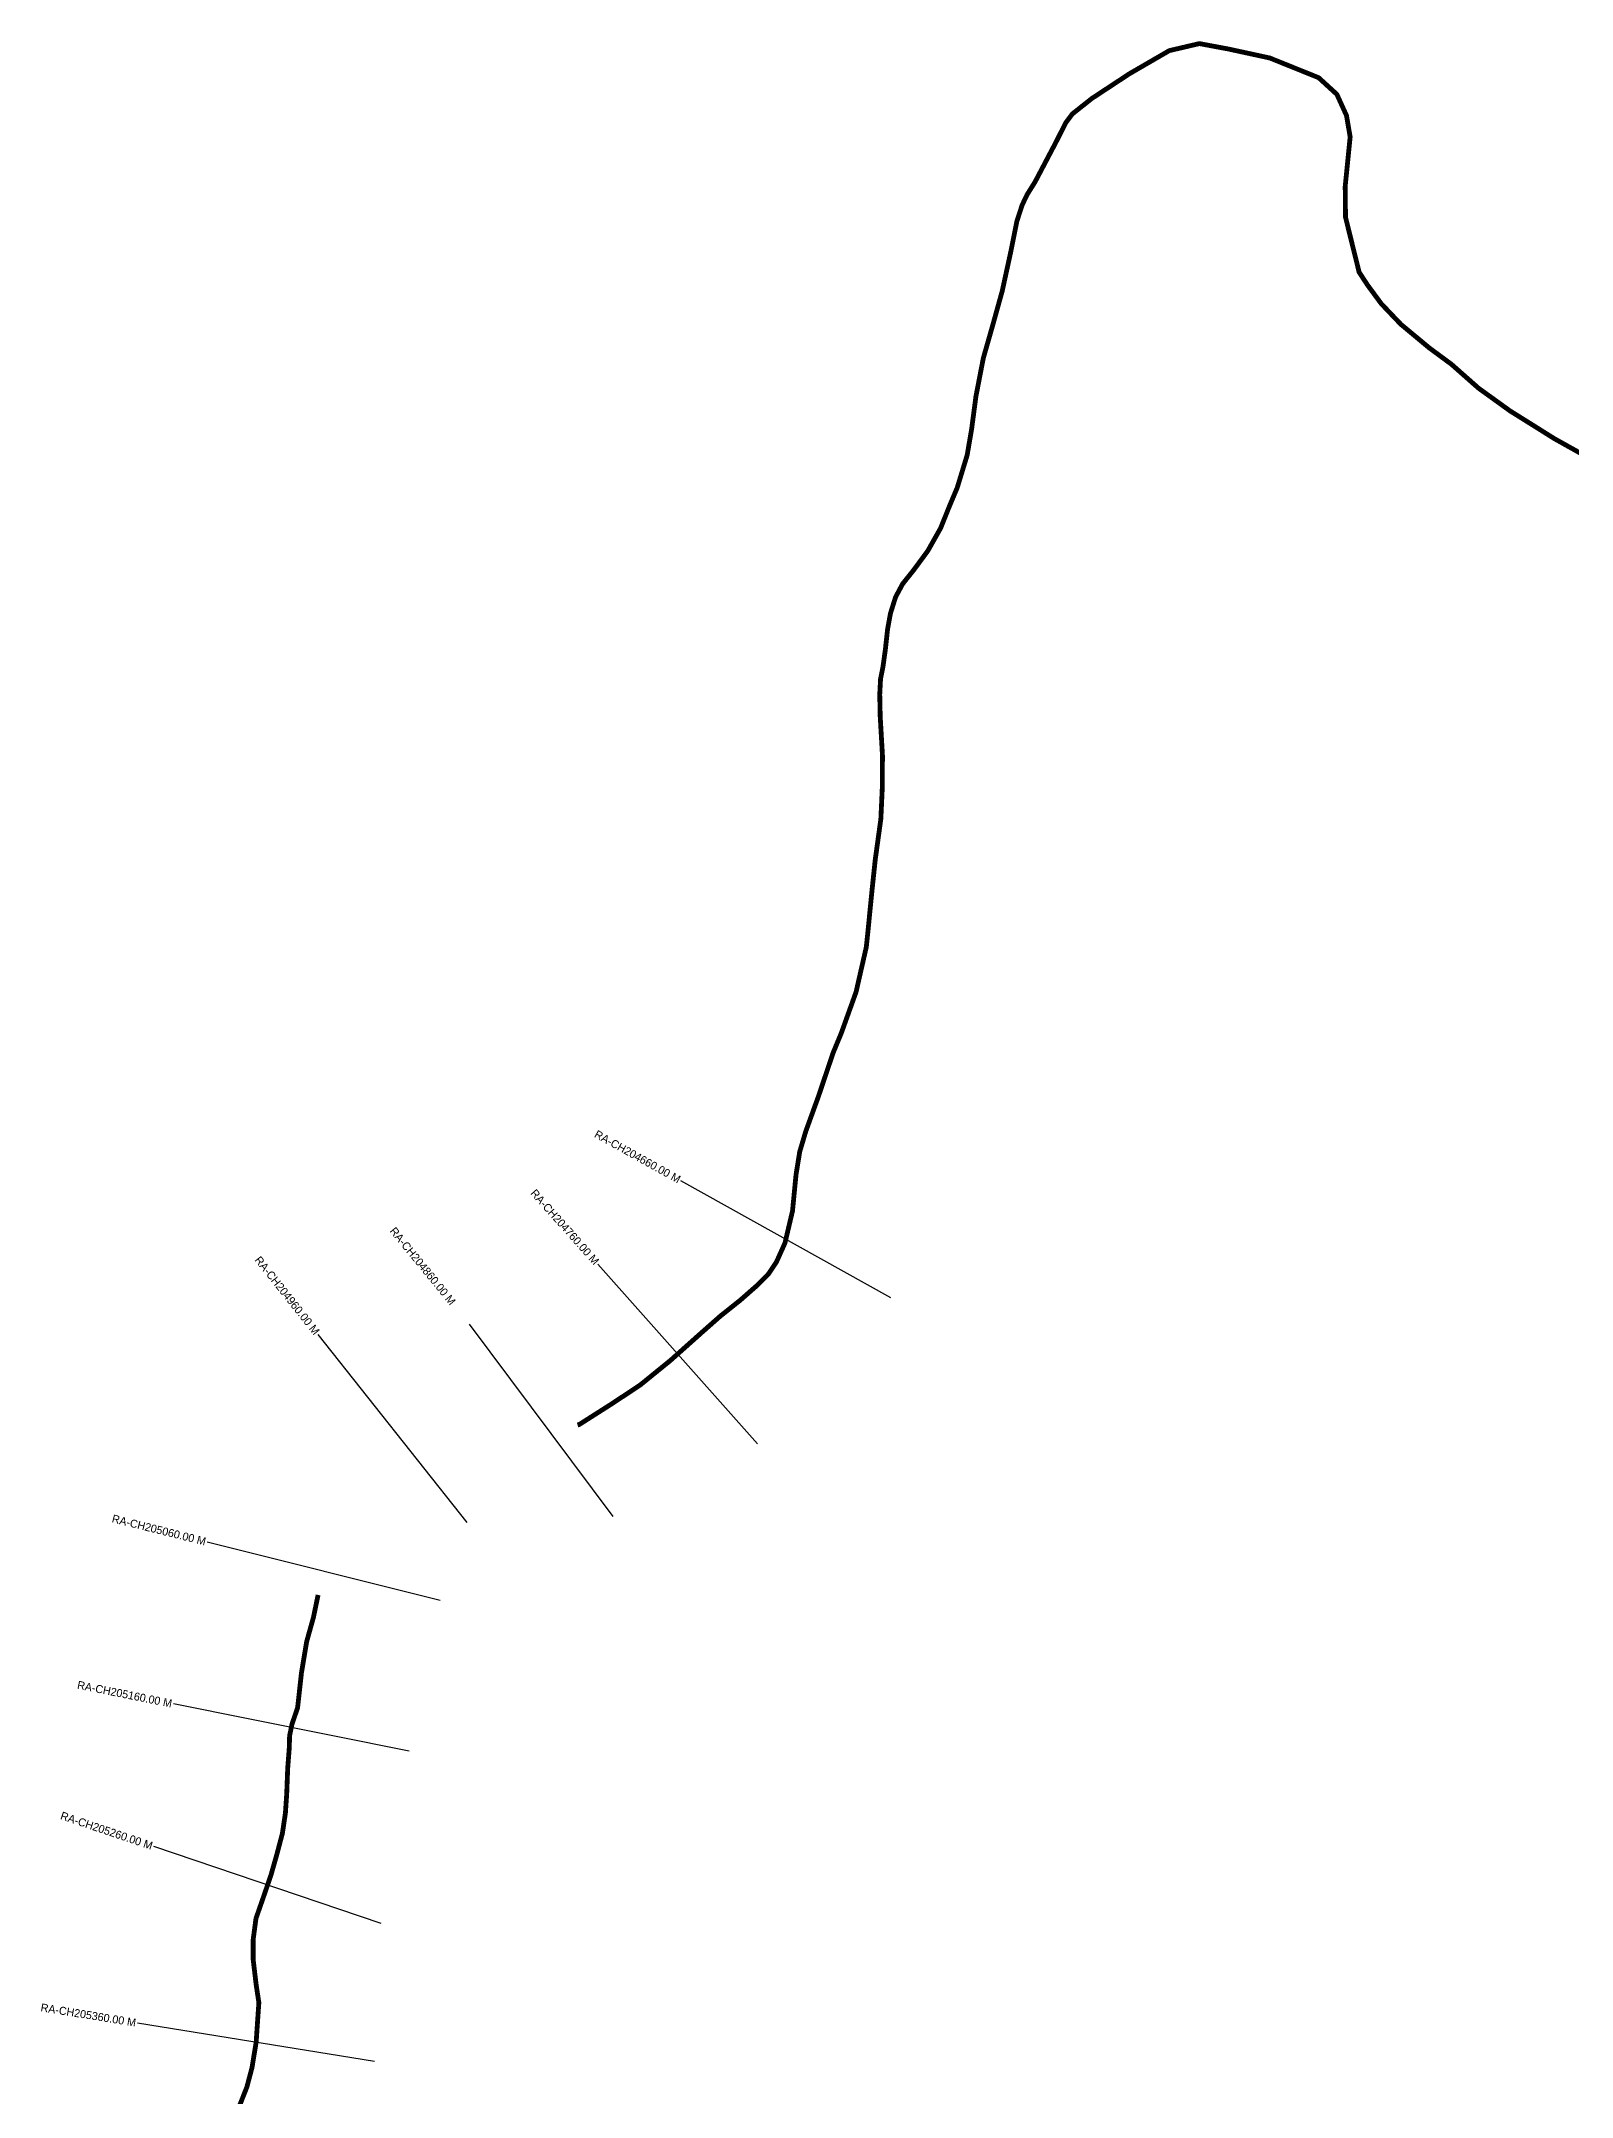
# Model space of a CAD drawing. Header units: metres. Extents: x 274696 to 283265, y 2077896 to 2080540.
# Drawn here: x 274792 to 275748, y 2079255 to 2080540 of the extents above; entities that cross this region are included whole.
import ezdxf
from ezdxf.enums import TextEntityAlignment as Align

# ---------------------------------------------------------------- set-up
doc = ezdxf.new("R2010")
doc.units = ezdxf.units.M
for name, color, linetype in [('CS', 134, 'Continuous'), ('CSMark', 210, 'Continuous'), ('NATURALLY PROTECTED', 3, 'Continuous')]:
    doc.layers.add(name, color=color, linetype=linetype)

msp = doc.modelspace()

# ---------------------------------------------------------------- linework, layer by layer
at = {"layer": 'CS'}
for p, q in [((275322.5, 2079754.5), (275191.4, 2079827.5)), ((275239.2, 2079663.3), (275139.5, 2079775.4)), ((275149, 2079617.8), (275059.2, 2079738)), ((275057.8, 2079614), (274964.7, 2079731.6)), ((275040.9, 2079565.4), (274895.4, 2079601.8)), ((275021.5, 2079471.2), (274874.4, 2079500.7)), ((275004.2, 2079363.6), (274862.1, 2079411.6)), ((275000, 2079277.2), (274851.9, 2079301.3))]:
    msp.add_line(p, q, dxfattribs=at)
at = {"layer": 'NATURALLY PROTECTED', "const_width": 3, "flags": 128}
for points in [[(275764.4, 2080276), (275737.2, 2080291.2), (275709.4, 2080308.6), (275689.7, 2080322.8), (275672.7, 2080337.8), (275659, 2080347.9), (275641.2, 2080362.7), (275629, 2080375.5), (275620.3, 2080387.3), (275615.1, 2080395.3), (275606.6, 2080429.6), (275606.4, 2080448.9), (275609.5, 2080479.8), (275607.2, 2080493.2), (275601.2, 2080506.4), (275589.8, 2080516.8), (275559.3, 2080529.1), (275533.5, 2080534.7), (275515.3, 2080538.1), (275496.5, 2080533.7), (275471.5, 2080519.2), (275448.1, 2080503.8), (275436, 2080494.2), (275431.8, 2080488.6), (275425.7, 2080476.5), (275412.7, 2080451.8), (275407.7, 2080443.8), (275404.6, 2080437.3), (275401.3, 2080427.2), (275397.5, 2080408.2), (275392.1, 2080383.4), (275385.7, 2080360.4), (275380.3, 2080341.5), (275375.7, 2080317.7), (275373, 2080297.2), (275370.2, 2080280.9), (275364, 2080260.6), (275359.2, 2080249.2), (275353.6, 2080235.3), (275345.6, 2080221.1), (275336.9, 2080209.3), (275329.9, 2080200.5), (275325.5, 2080192.3), (275322.3, 2080182.1), (275320.5, 2080172.2), (275319.1, 2080159.4), (275317.6, 2080148.6), (275316.1, 2080141.1), (275315.6, 2080131.4), (275315.9, 2080117.5), (275317.3, 2080093.3), (275317.2, 2080073.2), (275316.3, 2080053.7), (275312.8, 2080028.3), (275310.6, 2080007.4), (275308.1, 2079982.1), (275307.2, 2079973.6), (275300.8, 2079945.5), (275291.6, 2079919.9), (275286.5, 2079907.6), (275277.3, 2079880.3), (275269.4, 2079858.5), (275265.6, 2079845.7), (275263.3, 2079831.4), (275261.1, 2079808.7), (275256.4, 2079788.7), (275251.1, 2079776.9), (275246.1, 2079769.4), (275239.1, 2079762.3), (275228.4, 2079752.9), (275216.1, 2079743.1), (275204.2, 2079732.6), (275184.7, 2079715.2), (275166.1, 2079700.1), (275161.8, 2079697.2), (275146.6, 2079687.2), (275127.9, 2079675.3), (275126.8, 2079675)], [(274964.7, 2079568.8), (274961.8, 2079554.8), (274957.6, 2079539.8), (274954.3, 2079520.1), (274951.9, 2079498.3), (274948.4, 2079488.1), (274946.9, 2079480.8), (274946.7, 2079473.2), (274945.7, 2079460.3), (274945.1, 2079444.5), (274944.3, 2079432.7), (274942.4, 2079419.8), (274938.7, 2079405.8), (274935.3, 2079393.9), (274931.3, 2079382.2), (274925.9, 2079366.7), (274924.1, 2079353.2), (274924.1, 2079341.3), (274926, 2079325.3), (274927.7, 2079314.1), (274926.9, 2079302.5), (274926, 2079289.3), (274923.4, 2079273.4), (274920.2, 2079261.3), (274913.3, 2079243.8)]]:
    msp.add_lwpolyline(points, dxfattribs=at)

# ---------------------------------------------------------------- texts
at = {"layer": 'CSMark'}
for s, rotation, p in [('RA-CH204660.00 M', 330.8604, (275190.6, 2079828)), ('RA-CH204760.00 M', 311.6405, (275138.9, 2079776.2)), ('RA-CH204960.00 M', 308.3855, (274964.1, 2079732.3)), ('RA-CH205060.00 M', 345.9378, (274894.5, 2079602.1)), ('RA-CH205160.00 M', 348.6432, (274873.4, 2079500.9)), ('RA-CH205260.00 M', 341.3102, (274861.1, 2079411.9)), ('RA-CH205360.00 M', 350.7384, (274850.9, 2079301.5))]:
    msp.add_text(s, height=5, rotation=rotation, dxfattribs=at).set_placement(p, align=Align.MIDDLE_RIGHT)
msp.add_text('RA-CH204860.00 M', height=5, rotation=309.1843, dxfattribs=at).set_placement((275011.1, 2079797.6), align=Align.MIDDLE_LEFT)

doc.saveas('drawing.dxf')
